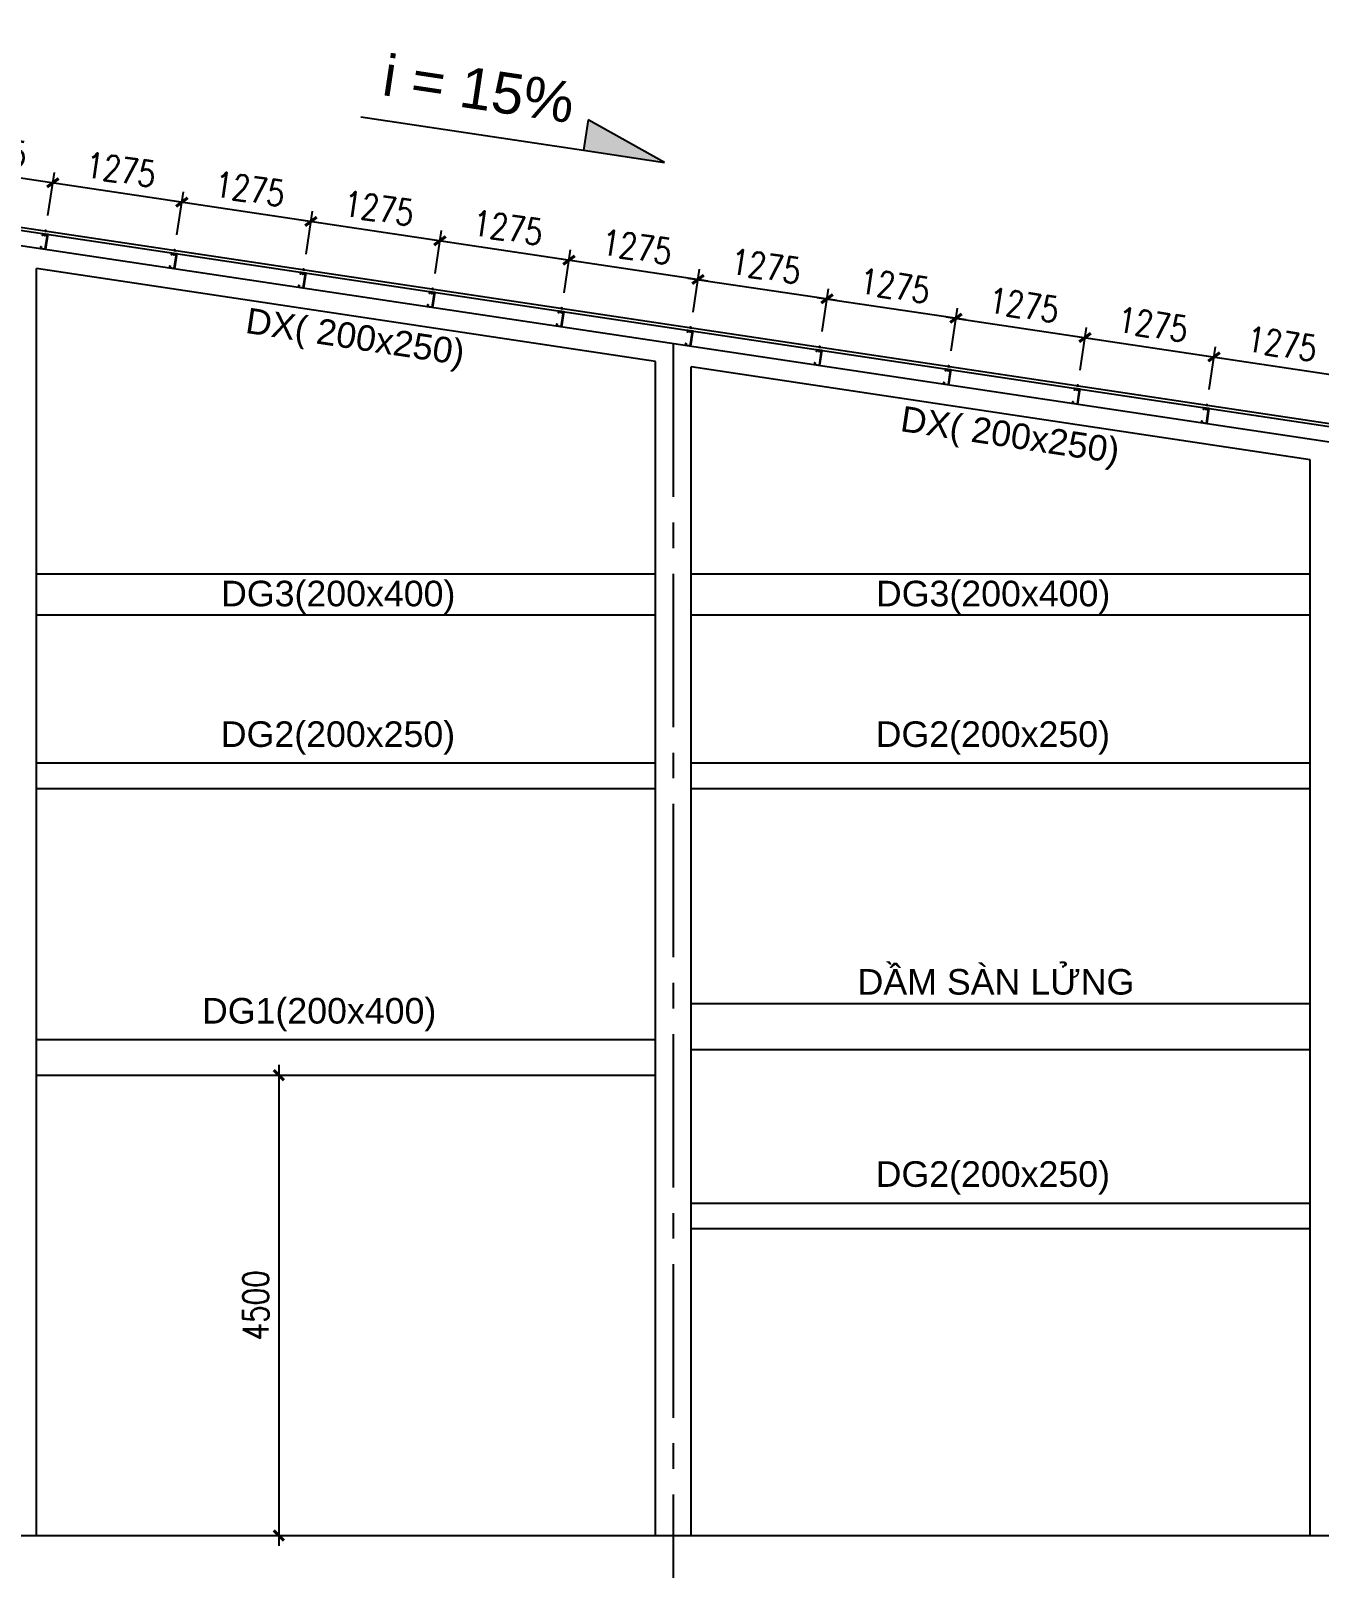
# Model space of a CAD drawing. Header units: inches. Extents: x 651127 to 1529722, y 768575 to 1021311.
# Drawn here: x 1052193 to 1064785, y 843677 to 858706 of the extents above; entities that cross this region are included whole.
import ezdxf
from ezdxf.enums import TextEntityAlignment as Align

# ---------------------------------------------------------------- set-up
doc = ezdxf.new("R2010")
doc.units = ezdxf.units.IN
doc.header["$LTSCALE"] = 1000
doc.header["$MEASUREMENT"] = 0
doc.linetypes.add('CENTER2', pattern=[1.125, 0.75, -0.125, 0.125, -0.125])
doc.layers.get('DEFPOINTS').update_dxf_attribs({"color": 8, "lineweight": 9})
for name, color, linetype in [('DWGshare.com_10', 7, 'Continuous'), ('DWGshare.com_16', 2, 'Continuous'), ('DWGshare.com_2', 147, 'Continuous'), ('DWGshare.com_3', 7, 'Continuous'), ('DWGshare.com_32', 253, 'Continuous'), ('DWGshare.com_33', 9, 'Continuous'), ('DWGshare.com_35', 9, 'Continuous'), ('DWGshare.com_4', 8, 'CENTER2')]:
    doc.layers.add(name, color=color, linetype=linetype)
doc.styles.add('DWGshare.com_11', font='VNI-HelveB.TTF')
doc.styles.add('DWGshare.com_4', font='romans.shx', dxfattribs={"width": 0.8})
doc.styles.add('DWGshare.com_6', font='VHELVEN.TTF')
doc.dimstyles.new('DWGshare.com_1', dxfattribs={"dimscale": 100, "dimtxt": 2.5, "dimasz": 1, "dimexe": 1, "dimexo": 1.5, "dimgap": 1, "dimtad": 1, "dimdec": 0, "dimzin": 0, "dimdsep": 46, "dimtxsty": 'DWGshare.com_4', "dimblk": 'DWGshare.com_1', "dimcen": 1.5, "dimdle": 1, "dimclrd": 256, "dimclre": 256, "dimclrt": 7, "dimadec": 0, "dimazin": 0, "dimtfac": 1, "dimtdec": 0, "dimtix": 1, "dimtmove": 2, "dimatfit": 3, "dimfxl": 1, "dimtolj": 1, "dimtzin": 0, "dimarcsym": 0})

# ---------------------------------------------------------------- blocks, each defined once
blk = doc.blocks.new('DWGshare.com_1')
at = {"color": 0, "linetype": 'ByBlock', "const_width": 0.3}
blk.add_lwpolyline([(-0.5, -0.5), (0.5, 0.5)], dxfattribs=at)
blk = doc.blocks.new('*D1228')
at = {"layer": 'DEFPOINTS', "color": 0, "transparency": 16777216}
for p in [(1052409, 857220), (1051078, 856942), (1052339, 856752)]:
    blk.add_point(p, dxfattribs=at)
at = {"layer": 'DWGshare.com_2', "lineweight": -2, "transparency": 16777216}
for p, q in [((1051049, 857424), (1052508, 857206)), ((1051100, 857090), (1051163, 857508)), ((1052361, 856901), (1052424, 857319))]:
    blk.add_line(p, q, dxfattribs=at)
at = {"layer": 'DWGshare.com_2', "lineweight": -2, "transparency": 16777216, "xscale": 100, "yscale": 100, "zscale": 100}
for p, rotation in [((1051148, 857409), 171.4692343901237), ((1052409, 857220), 351.4692343901237)]:
    blk.add_blockref('DWGshare.com_1', p, dxfattribs=dict(at, rotation=rotation))
at = {"layer": 'DWGshare.com_2', "color": 7, "transparency": 16777216, "insert": (1051812, 857537), "char_height": 250, "attachment_point": 5, "rotation": 351.4692, "style": 'DWGshare.com_4'}
blk.add_mtext('\\A1;1275', dxfattribs=at)
blk = doc.blocks.new('*D1229')
at = {"layer": 'DEFPOINTS', "color": 0, "transparency": 16777216}
for p in [(1053670, 857031), (1052339, 856752), (1053600, 856563)]:
    blk.add_point(p, dxfattribs=at)
at = {"layer": 'DWGshare.com_2', "lineweight": -2, "transparency": 16777216}
for p, q in [((1052310, 857235), (1053769, 857016)), ((1052361, 856901), (1052424, 857319)), ((1053622, 856712), (1053685, 857130))]:
    blk.add_line(p, q, dxfattribs=at)
at = {"layer": 'DWGshare.com_2', "lineweight": -2, "transparency": 16777216, "xscale": 100, "yscale": 100, "zscale": 100}
for p, rotation in [((1052409, 857220), 171.4692343901237), ((1053670, 857031), 351.4692343901237)]:
    blk.add_blockref('DWGshare.com_1', p, dxfattribs=dict(at, rotation=rotation))
at = {"layer": 'DWGshare.com_2', "color": 7, "transparency": 16777216, "insert": (1053073, 857348), "char_height": 250, "attachment_point": 5, "rotation": 351.4692, "style": 'DWGshare.com_4'}
blk.add_mtext('\\A1;1275', dxfattribs=at)
blk = doc.blocks.new('*D1230')
at = {"layer": 'DEFPOINTS', "color": 0, "transparency": 16777216}
for p in [(1054931, 856842), (1053600, 856563), (1054861, 856374)]:
    blk.add_point(p, dxfattribs=at)
at = {"layer": 'DWGshare.com_2', "lineweight": -2, "transparency": 16777216}
for p, q in [((1053622, 856712), (1053685, 857130)), ((1053571, 857046), (1055030, 856827)), ((1054883, 856522), (1054946, 856941))]:
    blk.add_line(p, q, dxfattribs=at)
at = {"layer": 'DWGshare.com_2', "lineweight": -2, "transparency": 16777216, "xscale": 100, "yscale": 100, "zscale": 100}
for p, rotation in [((1053670, 857031), 171.4692343901237), ((1054931, 856842), 351.4692343901237)]:
    blk.add_blockref('DWGshare.com_1', p, dxfattribs=dict(at, rotation=rotation))
at = {"layer": 'DWGshare.com_2', "color": 7, "transparency": 16777216, "insert": (1054334, 857159), "char_height": 250, "attachment_point": 5, "rotation": 351.4692, "style": 'DWGshare.com_4'}
blk.add_mtext('\\A1;1275', dxfattribs=at)
blk = doc.blocks.new('*D1231')
at = {"layer": 'DEFPOINTS', "color": 0, "transparency": 16777216}
for p in [(1056192, 856653), (1054861, 856374), (1056122, 856185)]:
    blk.add_point(p, dxfattribs=at)
at = {"layer": 'DWGshare.com_2', "lineweight": -2, "transparency": 16777216}
for p, q in [((1054883, 856522), (1054946, 856941)), ((1054832, 856857), (1056291, 856638)), ((1056144, 856333), (1056207, 856752))]:
    blk.add_line(p, q, dxfattribs=at)
at = {"layer": 'DWGshare.com_2', "lineweight": -2, "transparency": 16777216, "xscale": 100, "yscale": 100, "zscale": 100}
for p, rotation in [((1054931, 856842), 171.4692343901237), ((1056192, 856653), 351.4692343901237)]:
    blk.add_blockref('DWGshare.com_1', p, dxfattribs=dict(at, rotation=rotation))
at = {"layer": 'DWGshare.com_2', "color": 7, "transparency": 16777216, "insert": (1055595, 856970), "char_height": 250, "attachment_point": 5, "rotation": 351.4692, "style": 'DWGshare.com_4'}
blk.add_mtext('\\A1;1275', dxfattribs=at)
blk = doc.blocks.new('*D1232')
at = {"layer": 'DEFPOINTS', "color": 0, "transparency": 16777216}
for p in [(1057453, 856464), (1056122, 856185), (1057383, 855996)]:
    blk.add_point(p, dxfattribs=at)
at = {"layer": 'DWGshare.com_2', "lineweight": -2, "transparency": 16777216}
for p, q in [((1056093, 856668), (1057552, 856449)), ((1056144, 856333), (1056207, 856752)), ((1057405, 856144), (1057468, 856563))]:
    blk.add_line(p, q, dxfattribs=at)
at = {"layer": 'DWGshare.com_2', "lineweight": -2, "transparency": 16777216, "xscale": 100, "yscale": 100, "zscale": 100}
for p, rotation in [((1056192, 856653), 171.4692343901237), ((1057453, 856464), 351.4692343901237)]:
    blk.add_blockref('DWGshare.com_1', p, dxfattribs=dict(at, rotation=rotation))
at = {"layer": 'DWGshare.com_2', "color": 7, "transparency": 16777216, "insert": (1056856, 856781), "char_height": 250, "attachment_point": 5, "rotation": 351.4692, "style": 'DWGshare.com_4'}
blk.add_mtext('\\A1;1275', dxfattribs=at)
blk = doc.blocks.new('*D1233')
at = {"layer": 'DEFPOINTS', "color": 0, "transparency": 16777216}
for p in [(1058714, 856275), (1057383, 855996), (1058644, 855807)]:
    blk.add_point(p, dxfattribs=at)
at = {"layer": 'DWGshare.com_2', "lineweight": -2, "transparency": 16777216}
for p, q in [((1057405, 856144), (1057468, 856563)), ((1057354, 856479), (1058813, 856260)), ((1058666, 855955), (1058729, 856374))]:
    blk.add_line(p, q, dxfattribs=at)
at = {"layer": 'DWGshare.com_2', "lineweight": -2, "transparency": 16777216, "xscale": 100, "yscale": 100, "zscale": 100}
for p, rotation in [((1057453, 856464), 171.4692343901237), ((1058714, 856275), 351.4692343901237)]:
    blk.add_blockref('DWGshare.com_1', p, dxfattribs=dict(at, rotation=rotation))
at = {"layer": 'DWGshare.com_2', "color": 7, "transparency": 16777216, "insert": (1058117, 856592), "char_height": 250, "attachment_point": 5, "rotation": 351.4692, "style": 'DWGshare.com_4'}
blk.add_mtext('\\A1;1275', dxfattribs=at)
blk = doc.blocks.new('*D1234')
at = {"layer": 'DEFPOINTS', "color": 0, "transparency": 16777216}
for p in [(1059975, 856086), (1058644, 855807), (1059904, 855618)]:
    blk.add_point(p, dxfattribs=at)
at = {"layer": 'DWGshare.com_2', "lineweight": -2, "transparency": 16777216}
for p, q in [((1058666, 855955), (1058729, 856374)), ((1058615, 856289), (1060073, 856071)), ((1059927, 855766), (1059989, 856184))]:
    blk.add_line(p, q, dxfattribs=at)
at = {"layer": 'DWGshare.com_2', "lineweight": -2, "transparency": 16777216, "xscale": 100, "yscale": 100, "zscale": 100}
for p, rotation in [((1058714, 856275), 171.4692343901237), ((1059975, 856086), 351.4692343901237)]:
    blk.add_blockref('DWGshare.com_1', p, dxfattribs=dict(at, rotation=rotation))
at = {"layer": 'DWGshare.com_2', "color": 7, "transparency": 16777216, "insert": (1059378, 856403), "char_height": 250, "attachment_point": 5, "rotation": 351.4692, "style": 'DWGshare.com_4'}
blk.add_mtext('\\A1;1275', dxfattribs=at)
blk = doc.blocks.new('*D1235')
at = {"layer": 'DEFPOINTS', "color": 0, "transparency": 16777216}
for p in [(1061235, 855896), (1059904, 855618), (1061165, 855428)]:
    blk.add_point(p, dxfattribs=at)
at = {"layer": 'DWGshare.com_2', "lineweight": -2, "transparency": 16777216}
for p, q in [((1059927, 855766), (1059989, 856184)), ((1059876, 856100), (1061334, 855882)), ((1061188, 855577), (1061250, 855995))]:
    blk.add_line(p, q, dxfattribs=at)
at = {"layer": 'DWGshare.com_2', "lineweight": -2, "transparency": 16777216, "xscale": 100, "yscale": 100, "zscale": 100}
for p, rotation in [((1059975, 856086), 171.4692343901237), ((1061235, 855896), 351.4692343901237)]:
    blk.add_blockref('DWGshare.com_1', p, dxfattribs=dict(at, rotation=rotation))
at = {"layer": 'DWGshare.com_2', "color": 7, "transparency": 16777216, "insert": (1060638, 856213), "char_height": 250, "attachment_point": 5, "rotation": 351.4692, "style": 'DWGshare.com_4'}
blk.add_mtext('\\A1;1275', dxfattribs=at)
blk = doc.blocks.new('*D1236')
at = {"layer": 'DEFPOINTS', "color": 0, "transparency": 16777216}
for p in [(1062496, 855707), (1061165, 855428), (1062426, 855239)]:
    blk.add_point(p, dxfattribs=at)
at = {"layer": 'DWGshare.com_2', "lineweight": -2, "transparency": 16777216}
for p, q in [((1061137, 855911), (1062595, 855692)), ((1061188, 855577), (1061250, 855995)), ((1062448, 855388), (1062511, 855806))]:
    blk.add_line(p, q, dxfattribs=at)
at = {"layer": 'DWGshare.com_2', "lineweight": -2, "transparency": 16777216, "xscale": 100, "yscale": 100, "zscale": 100}
for p, rotation in [((1061235, 855896), 171.4692343901237), ((1062496, 855707), 351.4692343901237)]:
    blk.add_blockref('DWGshare.com_1', p, dxfattribs=dict(at, rotation=rotation))
at = {"layer": 'DWGshare.com_2', "color": 7, "transparency": 16777216, "insert": (1061899, 856024), "char_height": 250, "attachment_point": 5, "rotation": 351.4692, "style": 'DWGshare.com_4'}
blk.add_mtext('\\A1;1275', dxfattribs=at)
blk = doc.blocks.new('*D1237')
at = {"layer": 'DEFPOINTS', "color": 0, "transparency": 16777216}
for p in [(1063757, 855518), (1062426, 855239), (1063687, 855050)]:
    blk.add_point(p, dxfattribs=at)
at = {"layer": 'DWGshare.com_2', "lineweight": -2, "transparency": 16777216}
for p, q in [((1062448, 855388), (1062511, 855806)), ((1062397, 855722), (1063856, 855503)), ((1063709, 855199), (1063772, 855617))]:
    blk.add_line(p, q, dxfattribs=at)
at = {"layer": 'DWGshare.com_2', "lineweight": -2, "transparency": 16777216, "xscale": 100, "yscale": 100, "zscale": 100}
for p, rotation in [((1062496, 855707), 171.4692343901237), ((1063757, 855518), 351.4692343901237)]:
    blk.add_blockref('DWGshare.com_1', p, dxfattribs=dict(at, rotation=rotation))
at = {"layer": 'DWGshare.com_2', "color": 7, "transparency": 16777216, "insert": (1063160, 855835), "char_height": 250, "attachment_point": 5, "rotation": 351.4692, "style": 'DWGshare.com_4'}
blk.add_mtext('\\A1;1275', dxfattribs=at)
blk = doc.blocks.new('*D1238')
at = {"layer": 'DEFPOINTS', "color": 0, "transparency": 16777216}
for p in [(1065018, 855329), (1063687, 855050), (1064948, 854861)]:
    blk.add_point(p, dxfattribs=at)
at = {"layer": 'DWGshare.com_2', "lineweight": -2, "transparency": 16777216}
for p, q in [((1063709, 855199), (1063772, 855617)), ((1063658, 855533), (1065117, 855314)), ((1064970, 855009), (1065033, 855428))]:
    blk.add_line(p, q, dxfattribs=at)
at = {"layer": 'DWGshare.com_2', "lineweight": -2, "transparency": 16777216, "xscale": 100, "yscale": 100, "zscale": 100}
for p, rotation in [((1063757, 855518), 171.4692343901237), ((1065018, 855329), 351.4692343901237)]:
    blk.add_blockref('DWGshare.com_1', p, dxfattribs=dict(at, rotation=rotation))
at = {"layer": 'DWGshare.com_2', "color": 7, "transparency": 16777216, "insert": (1064421, 855646), "char_height": 250, "attachment_point": 5, "rotation": 351.4692, "style": 'DWGshare.com_4'}
blk.add_mtext('\\A1;1275', dxfattribs=at)
blk = doc.blocks.new('DWGshare.com_17')
for p, q in [((0, 0), (400, 150)), ((400, 150), (400, 0)), ((1500, 0), (400, 0)), ((400, 0), (0, 0))]:
    blk.add_line(p, q)
blk.add_solid([(0, 0), (400, 150), (400, 0)])
blk = doc.blocks.new('*D1267')
at = {"layer": 'DEFPOINTS', "color": 0, "transparency": 16777216}
for p in [(1053540, 848497), (1053540, 843997), (1054617, 843997)]:
    blk.add_point(p, dxfattribs=at)
at = {"layer": 'DWGshare.com_2', "lineweight": -2, "transparency": 16777216}
for p, q in [((1054617, 848597), (1054617, 843897)), ((1053690, 848497), (1054717, 848497)), ((1053690, 843997), (1054717, 843997))]:
    blk.add_line(p, q, dxfattribs=at)
at = {"layer": 'DWGshare.com_2', "lineweight": -2, "transparency": 16777216, "xscale": 100, "yscale": 100, "zscale": 100}
for p, rotation in [((1054617, 848497), 90), ((1054617, 843997), 270)]:
    blk.add_blockref('DWGshare.com_1', p, dxfattribs=dict(at, rotation=rotation))
at = {"layer": 'DWGshare.com_2', "color": 7, "transparency": 16777216, "insert": (1054392, 846247), "char_height": 250, "attachment_point": 5, "rotation": 90, "style": 'DWGshare.com_4'}
blk.add_mtext('\\A1;4500', dxfattribs=at)

msp = doc.modelspace()

# ---------------------------------------------------------------- linework, layer by layer
at = {"layer": 'DWGshare.com_3'}
for p, q in [((1039272.5, 858528.9), (1071272.5, 853728.9)), ((1052247.5, 843996.9), (1052247.5, 856380.4)), ((1058297.5, 855472.9), (1052247.5, 856380.4)), ((1058297.5, 843996.9), (1058297.5, 855472.9)), ((1058647.5, 843996.9), (1058647.5, 855420.4)), ((1064697.5, 854512.9), (1058647.5, 855420.4)), ((1064697.5, 843996.9), (1064697.5, 854512.9)), ((1052247.5, 853396.9), (1058297.5, 853396.9)), ((1058647.5, 853396.9), (1064697.5, 853396.9)), ((1052247.5, 852996.9), (1058297.5, 852996.9)), ((1058647.5, 852996.9), (1064697.5, 852996.9)), ((1058297.5, 851546.9), (1052247.5, 851546.9)), ((1064697.5, 851546.9), (1058647.5, 851546.9)), ((1058297.5, 851296.9), (1052247.5, 851296.9)), ((1064697.5, 851296.9), (1058647.5, 851296.9)), ((1058647.5, 849196.9), (1064697.5, 849196.9)), ((1052247.5, 848846.9), (1058297.5, 848846.9)), ((1058647.5, 848746.9), (1064697.5, 848746.9)), ((1052247.5, 848496.9), (1058297.5, 848496.9)), ((1058647.5, 847246.9), (1064697.5, 847246.9)), ((1058647.5, 846996.9), (1064697.5, 846996.9))]:
    msp.add_line(p, q, dxfattribs=at)
at = {"layer": 'DWGshare.com_32', "ltscale": 0.9}
for points in [[(1052293.3, 856596), (1052290.8, 856579.2), (1052334.3, 856572.7), (1052355.7, 856715.1), (1052312.2, 856721.6), (1052309.7, 856704.8), (1052306.7, 856705.3), (1052309.7, 856725), (1052359.1, 856717.6), (1052336.8, 856569.3), (1052287.4, 856576.7), (1052290.4, 856596.5)], [(1053554.2, 856406.9), (1053551.7, 856390.1), (1053595.2, 856383.6), (1053616.6, 856526), (1053573.1, 856532.5), (1053570.5, 856515.7), (1053567.6, 856516.1), (1053570.5, 856535.9), (1053620, 856528.5), (1053597.7, 856380.1), (1053548.3, 856387.6), (1053551.3, 856407.3)], [(1054815.1, 856217.8), (1054812.6, 856200.9), (1054856.1, 856194.4), (1054877.5, 856336.8), (1054834, 856343.4), (1054831.4, 856326.5), (1054828.5, 856327), (1054831.4, 856346.8), (1054880.9, 856339.3), (1054858.6, 856191), (1054809.2, 856198.4), (1054812.2, 856218.2)], [(1056076, 856028.6), (1056073.5, 856011.8), (1056117, 856005.3), (1056138.4, 856147.7), (1056094.9, 856154.2), (1056092.3, 856137.4), (1056089.4, 856137.9), (1056092.3, 856157.6), (1056141.8, 856150.2), (1056119.5, 856001.9), (1056070.1, 856009.3), (1056073.1, 856029.1)], [(1057336.9, 855839.5), (1057334.4, 855822.7), (1057377.9, 855816.2), (1057399.3, 855958.6), (1057355.8, 855965.1), (1057353.2, 855948.3), (1057350.3, 855948.7), (1057353.2, 855968.5), (1057402.7, 855961.1), (1057380.4, 855812.7), (1057331, 855820.2), (1057333.9, 855839.9)], [(1058597.8, 855650.4), (1058595.3, 855633.5), (1058638.8, 855627), (1058660.2, 855769.4), (1058616.6, 855776), (1058614.1, 855759.1), (1058611.2, 855759.6), (1058614.1, 855779.4), (1058663.6, 855771.9), (1058641.3, 855623.6), (1058591.9, 855631), (1058594.8, 855650.8)], [(1059858.7, 855461.2), (1059856.2, 855444.4), (1059899.7, 855437.9), (1059921.1, 855580.3), (1059877.5, 855586.8), (1059875, 855570), (1059872, 855570.4), (1059875, 855590.2), (1059924.5, 855582.8), (1059902.2, 855434.5), (1059852.8, 855441.9), (1059855.7, 855461.7)], [(1061119.6, 855272.1), (1061117.1, 855255.3), (1061160.6, 855248.7), (1061181.9, 855391.2), (1061138.4, 855397.7), (1061135.9, 855380.9), (1061132.9, 855381.3), (1061135.9, 855401.1), (1061185.4, 855393.7), (1061163.1, 855245.3), (1061113.7, 855252.8), (1061116.6, 855272.5)], [(1062380.5, 855083), (1062378, 855066.1), (1062421.5, 855059.6), (1062442.8, 855202), (1062399.3, 855208.5), (1062396.8, 855191.7), (1062393.8, 855192.2), (1062396.8, 855212), (1062446.3, 855204.5), (1062424, 855056.2), (1062374.6, 855063.6), (1062377.5, 855083.4)], [(1063641.4, 854893.8), (1063638.9, 854877), (1063682.4, 854870.5), (1063703.7, 855012.9), (1063660.2, 855019.4), (1063657.7, 855002.6), (1063654.7, 855003), (1063657.7, 855022.8), (1063707.1, 855015.4), (1063684.9, 854867.1), (1063635.4, 854874.5), (1063638.4, 854894.3)]]:
    msp.add_lwpolyline(points, close=True, dxfattribs=at)
at = {"layer": 'DWGshare.com_33', "color": 1}
msp.add_line((1003533.1, 843996.9), (1072633.8, 843996.9), dxfattribs=at)
at = {"layer": 'DWGshare.com_33', "color": 5}
msp.add_lwpolyline([(1039272.5, 858680.6), (1071401.1, 853861.3), (1071404.8, 853886), (1039272.5, 858705.9)], dxfattribs=at)
at = {"layer": 'DWGshare.com_35'}
for p, q in [((1052329.4, 856713.6), (1052328.1, 856704.9)), ((1052328.1, 856704.9), (1052331.3, 856700.6)), ((1052328.1, 856704.9), (1052329.3, 856704.7)), ((1052329, 856714.1), (1052329.5, 856714.4)), ((1052329, 856714.1), (1052330.6, 856713.5)), ((1052329, 856714.1), (1052329.4, 856713.6)), ((1052329.1, 856716.3), (1052329.9, 856716.9)), ((1052329.1, 856716.3), (1052337.7, 856713.4)), ((1052329.1, 856716.3), (1052329.7, 856715.5)), ((1052330.6, 856713.5), (1052329.3, 856704.7)), ((1052329.3, 856704.7), (1052331.3, 856700.6)), ((1052329.4, 856718.5), (1052329.8, 856718.8)), ((1052329.4, 856718.5), (1052338.1, 856715.6)), ((1052329.4, 856718.5), (1052330, 856717.7)), ((1052330.6, 856713.5), (1052329.4, 856713.6)), ((1052329.7, 856715.5), (1052329.5, 856714.4)), ((1052330.6, 856713.5), (1052329.5, 856714.4)), ((1052329.7, 856715.5), (1052336.9, 856712.8)), ((1052330, 856717.7), (1052329.9, 856716.9)), ((1052329.9, 856716.9), (1052337.1, 856714.2)), ((1052330, 856717.7), (1052337.3, 856715)), ((1052330.6, 856713.5), (1052331.3, 856700.6)), ((1052331.3, 856748.1), (1052331.2, 856747.4)), ((1052331.2, 856747.4), (1052345.1, 856745.3)), ((1052331.3, 856748.1), (1052345.2, 856746)), ((1052335.6, 856703.8), (1052331.3, 856700.6)), ((1052331.9, 856718.5), (1052337.5, 856716.4)), ((1052332.7, 856752.7), (1052332, 856748)), ((1052332.8, 856747.1), (1052332.7, 856746.8)), ((1052332.7, 856746.8), (1052343.4, 856745.2)), ((1052343.6, 856751.7), (1052334.5, 856753.1)), ((1052336, 856752.2), (1052335.3, 856747.5)), ((1052336.9, 856712.8), (1052335.6, 856703.8)), ((1052337.7, 856713.4), (1052336.9, 856712.8)), ((1052337.3, 856715), (1052337.1, 856714.2)), ((1052337.7, 856713.4), (1052337.1, 856714.2)), ((1052338.1, 856715.6), (1052337.3, 856715)), ((1052337.6, 856717.2), (1052337.5, 856716.4)), ((1052338.1, 856715.6), (1052337.5, 856716.4)), ((1052338.1, 856717.6), (1052337.6, 856717.2)), ((1052341.9, 856751.3), (1052341.2, 856746.6)), ((1052343.5, 856745.5), (1052343.4, 856745.2)), ((1052344.5, 856746.1), (1052345.2, 856750.8)), ((1052345.1, 856745.3), (1052345.2, 856746)), ((1053590.3, 856524.5), (1053589, 856515.8)), ((1053589, 856515.8), (1053592.2, 856511.5)), ((1053589, 856515.8), (1053590.2, 856515.6)), ((1053589.9, 856524.9), (1053590.4, 856525.3)), ((1053589.9, 856524.9), (1053591.5, 856524.4)), ((1053589.9, 856524.9), (1053590.3, 856524.5)), ((1053590, 856527.2), (1053590.8, 856527.8)), ((1053590, 856527.2), (1053598.6, 856524.3)), ((1053590, 856527.2), (1053590.6, 856526.4)), ((1053591.5, 856524.4), (1053590.2, 856515.6)), ((1053590.2, 856515.6), (1053592.2, 856511.5)), ((1053590.3, 856529.4), (1053590.7, 856529.7)), ((1053590.3, 856529.4), (1053599, 856526.5)), ((1053590.3, 856529.4), (1053590.9, 856528.6)), ((1053591.5, 856524.4), (1053590.3, 856524.5)), ((1053590.6, 856526.4), (1053590.4, 856525.3)), ((1053591.5, 856524.4), (1053590.4, 856525.3)), ((1053590.6, 856526.4), (1053597.8, 856523.7)), ((1053590.9, 856528.6), (1053590.8, 856527.8)), ((1053590.8, 856527.8), (1053598, 856525.1)), ((1053590.9, 856528.6), (1053598.1, 856525.9)), ((1053591.5, 856524.4), (1053592.2, 856511.5)), ((1053592.2, 856559), (1053592, 856558.2)), ((1053592, 856558.2), (1053606, 856556.1)), ((1053592.2, 856559), (1053606.1, 856556.9)), ((1053596.5, 856514.7), (1053592.2, 856511.5)), ((1053592.8, 856529.4), (1053598.4, 856527.3)), ((1053593.6, 856563.5), (1053592.9, 856558.8)), ((1053593.7, 856558), (1053593.6, 856557.7)), ((1053593.6, 856557.7), (1053604.3, 856556.1)), ((1053604.5, 856562.6), (1053595.4, 856564)), ((1053596.9, 856563), (1053596.2, 856558.4)), ((1053597.8, 856523.7), (1053596.5, 856514.7)), ((1053598.6, 856524.3), (1053597.8, 856523.7)), ((1053598.1, 856525.9), (1053598, 856525.1)), ((1053598.6, 856524.3), (1053598, 856525.1)), ((1053599, 856526.5), (1053598.1, 856525.9)), ((1053598.5, 856528.1), (1053598.4, 856527.3)), ((1053599, 856526.5), (1053598.4, 856527.3)), ((1053599, 856528.5), (1053598.5, 856528.1)), ((1053602.8, 856562.1), (1053602.1, 856557.5)), ((1053604.4, 856556.4), (1053604.3, 856556.1)), ((1053605.4, 856557), (1053606.1, 856561.7)), ((1053606, 856556.1), (1053606.1, 856556.9)), ((1054851.2, 856335.3), (1054849.9, 856326.7)), ((1054850.8, 856335.8), (1054851.3, 856336.2)), ((1054850.8, 856335.8), (1054852.4, 856335.3)), ((1054850.8, 856335.8), (1054851.2, 856335.3)), ((1054850.9, 856338.1), (1054851.7, 856338.7)), ((1054850.9, 856338.1), (1054859.5, 856335.1)), ((1054850.9, 856338.1), (1054851.5, 856337.2)), ((1054852.4, 856335.3), (1054851.1, 856326.5)), ((1054851.2, 856340.3), (1054851.6, 856340.6)), ((1054851.2, 856340.3), (1054859.9, 856337.4)), ((1054851.2, 856340.3), (1054851.8, 856339.5)), ((1054852.4, 856335.3), (1054851.2, 856335.3)), ((1054851.5, 856337.2), (1054851.3, 856336.2)), ((1054852.4, 856335.3), (1054851.3, 856336.2)), ((1054851.5, 856337.2), (1054858.7, 856334.5)), ((1054851.8, 856339.5), (1054851.7, 856338.7)), ((1054851.7, 856338.7), (1054858.9, 856336)), ((1054851.8, 856339.5), (1054859, 856336.7)), ((1054852.4, 856335.3), (1054853.1, 856322.4)), ((1054853.1, 856369.8), (1054852.9, 856369.1)), ((1054852.9, 856369.1), (1054866.9, 856367)), ((1054853.1, 856369.8), (1054867, 856367.7)), ((1054853.7, 856340.2), (1054859.3, 856338.2)), ((1054854.5, 856374.4), (1054853.8, 856369.7)), ((1054854.6, 856368.8), (1054854.5, 856368.6)), ((1054854.5, 856368.6), (1054865.2, 856367)), ((1054865.4, 856373.5), (1054856.3, 856374.8)), ((1054857.8, 856373.9), (1054857.1, 856369.2)), ((1054858.7, 856334.5), (1054857.4, 856325.5)), ((1054859.5, 856335.1), (1054858.7, 856334.5)), ((1054859, 856336.7), (1054858.9, 856336)), ((1054859.5, 856335.1), (1054858.9, 856336)), ((1054859.9, 856337.4), (1054859, 856336.7)), ((1054859.4, 856339), (1054859.3, 856338.2)), ((1054859.9, 856337.4), (1054859.3, 856338.2)), ((1054859.8, 856339.3), (1054859.4, 856339)), ((1054863.6, 856373), (1054862.9, 856368.3)), ((1054865.3, 856367.2), (1054865.2, 856367)), ((1054866.3, 856367.8), (1054867, 856372.5)), ((1054866.9, 856367), (1054867, 856367.7)), ((1054849.9, 856326.7), (1054853.1, 856322.4)), ((1054849.9, 856326.7), (1054851.1, 856326.5)), ((1054851.1, 856326.5), (1054853.1, 856322.4)), ((1054857.4, 856325.5), (1054853.1, 856322.4)), ((1056113.9, 856180.7), (1056113.8, 856180)), ((1056113.9, 856180.7), (1056127.9, 856178.6)), ((1056115.4, 856185.3), (1056114.7, 856180.6)), ((1056126.3, 856184.3), (1056117.1, 856185.7)), ((1056118.7, 856184.8), (1056118, 856180.1)), ((1056124.5, 856183.9), (1056123.8, 856179.2)), ((1056127.1, 856178.7), (1056127.8, 856183.4)), ((1056112.1, 856146.2), (1056110.8, 856137.5)), ((1056110.8, 856137.5), (1056114, 856133.2)), ((1056110.8, 856137.5), (1056112, 856137.3)), ((1056111.7, 856146.7), (1056112.2, 856147)), ((1056111.7, 856146.7), (1056113.3, 856146.1)), ((1056111.7, 856146.7), (1056112.1, 856146.2)), ((1056111.8, 856148.9), (1056112.6, 856149.5)), ((1056111.8, 856148.9), (1056120.4, 856146)), ((1056111.8, 856148.9), (1056112.4, 856148.1)), ((1056113.3, 856146.1), (1056112, 856137.3)), ((1056112, 856137.3), (1056114, 856133.2)), ((1056112.1, 856151.1), (1056112.5, 856151.4)), ((1056112.1, 856151.1), (1056120.8, 856148.2)), ((1056112.1, 856151.1), (1056112.7, 856150.3)), ((1056113.3, 856146.1), (1056112.1, 856146.2)), ((1056112.4, 856148.1), (1056112.2, 856147)), ((1056113.3, 856146.1), (1056112.2, 856147)), ((1056112.4, 856148.1), (1056119.6, 856145.4)), ((1056112.7, 856150.3), (1056112.6, 856149.5)), ((1056112.6, 856149.5), (1056119.8, 856146.8)), ((1056112.7, 856150.3), (1056119.9, 856147.6)), ((1056113.3, 856146.1), (1056114, 856133.2)), ((1056113.8, 856180), (1056127.8, 856177.9)), ((1056118.3, 856136.4), (1056114, 856133.2)), ((1056114.6, 856151.1), (1056120.1, 856149)), ((1056115.5, 856179.7), (1056115.4, 856179.4)), ((1056115.4, 856179.4), (1056126.1, 856177.8)), ((1056119.6, 856145.4), (1056118.3, 856136.4)), ((1056120.4, 856146), (1056119.6, 856145.4)), ((1056119.9, 856147.6), (1056119.8, 856146.8)), ((1056120.4, 856146), (1056119.8, 856146.8)), ((1056120.8, 856148.2), (1056119.9, 856147.6)), ((1056120.3, 856149.8), (1056120.1, 856149)), ((1056120.8, 856148.2), (1056120.1, 856149)), ((1056120.7, 856150.2), (1056120.3, 856149.8)), ((1056126.2, 856178.1), (1056126.1, 856177.8)), ((1056127.8, 856177.9), (1056127.9, 856178.6)), ((1057373, 855957.1), (1057371.7, 855948.4)), ((1057371.7, 855948.4), (1057374.8, 855944.1)), ((1057371.7, 855948.4), (1057372.9, 855948.2)), ((1057372.6, 855957.5), (1057373.1, 855957.9)), ((1057372.6, 855957.5), (1057374.2, 855957)), ((1057372.6, 855957.5), (1057373, 855957.1)), ((1057372.7, 855959.8), (1057373.5, 855960.4)), ((1057372.7, 855959.8), (1057381.3, 855956.9)), ((1057372.7, 855959.8), (1057373.3, 855959)), ((1057374.2, 855957), (1057372.9, 855948.2)), ((1057372.9, 855948.2), (1057374.8, 855944.1)), ((1057373, 855962), (1057373.4, 855962.3)), ((1057373, 855962), (1057381.6, 855959.1)), ((1057373, 855962), (1057373.6, 855961.2)), ((1057374.2, 855957), (1057373, 855957.1)), ((1057373.3, 855959), (1057373.1, 855957.9)), ((1057374.2, 855957), (1057373.1, 855957.9)), ((1057373.3, 855959), (1057380.5, 855956.3)), ((1057373.6, 855961.2), (1057373.5, 855960.4)), ((1057373.5, 855960.4), (1057380.7, 855957.7)), ((1057373.6, 855961.2), (1057380.8, 855958.5)), ((1057374.2, 855957), (1057374.8, 855944.1)), ((1057374.8, 855991.6), (1057374.7, 855990.8)), ((1057374.7, 855990.8), (1057388.7, 855988.7)), ((1057374.8, 855991.6), (1057388.8, 855989.5)), ((1057379.1, 855947.3), (1057374.8, 855944.1)), ((1057375.5, 855962), (1057381, 855959.9)), ((1057376.3, 855996.1), (1057375.6, 855991.4)), ((1057376.4, 855990.6), (1057376.3, 855990.3)), ((1057376.3, 855990.3), (1057387, 855988.7)), ((1057387.2, 855995.2), (1057378, 855996.6)), ((1057379.6, 855995.6), (1057378.9, 855991)), ((1057380.5, 855956.3), (1057379.1, 855947.3)), ((1057381.3, 855956.9), (1057380.5, 855956.3)), ((1057380.8, 855958.5), (1057380.7, 855957.7)), ((1057381.3, 855956.9), (1057380.7, 855957.7)), ((1057381.6, 855959.1), (1057380.8, 855958.5)), ((1057381.2, 855960.7), (1057381, 855959.9)), ((1057381.6, 855959.1), (1057381, 855959.9)), ((1057381.6, 855961.1), (1057381.2, 855960.7)), ((1057385.4, 855994.7), (1057384.7, 855990.1)), ((1057387, 855989), (1057387, 855988.7)), ((1057388, 855989.6), (1057388.7, 855994.3)), ((1057388.7, 855988.7), (1057388.8, 855989.5)), ((1058633.9, 855767.9), (1058632.6, 855759.3)), ((1058632.6, 855759.3), (1058635.7, 855755)), ((1058632.6, 855759.3), (1058633.8, 855759.1)), ((1058633.5, 855770.6), (1058634.4, 855771.3)), ((1058633.5, 855770.6), (1058642.2, 855767.7)), ((1058633.5, 855770.6), (1058634.2, 855769.8)), ((1058633.5, 855768.4), (1058634, 855768.8)), ((1058633.5, 855768.4), (1058635.1, 855767.9)), ((1058633.5, 855768.4), (1058633.9, 855767.9)), ((1058635.1, 855767.9), (1058633.8, 855759.1)), ((1058633.8, 855759.1), (1058635.7, 855755)), ((1058633.9, 855772.9), (1058634.3, 855773.2)), ((1058633.9, 855772.9), (1058642.5, 855770)), ((1058633.9, 855772.9), (1058634.5, 855772.1)), ((1058635.1, 855767.9), (1058633.9, 855767.9)), ((1058634.2, 855769.8), (1058634, 855768.8)), ((1058635.1, 855767.9), (1058634, 855768.8)), ((1058634.2, 855769.8), (1058641.4, 855767.1)), ((1058634.5, 855772.1), (1058634.4, 855771.3)), ((1058634.4, 855771.3), (1058641.6, 855768.5)), ((1058634.5, 855772.1), (1058641.7, 855769.3)), ((1058635.1, 855767.9), (1058635.7, 855755)), ((1058635.7, 855802.4), (1058635.6, 855801.7)), ((1058635.6, 855801.7), (1058649.6, 855799.6)), ((1058635.7, 855802.4), (1058649.7, 855800.3)), ((1058640, 855758.1), (1058635.7, 855755)), ((1058636.4, 855772.8), (1058641.9, 855770.8)), ((1058637.2, 855807), (1058636.5, 855802.3)), ((1058637.2, 855801.4), (1058637.2, 855801.2)), ((1058637.2, 855801.2), (1058647.9, 855799.6)), ((1058648.1, 855806.1), (1058638.9, 855807.4)), ((1058640.5, 855806.5), (1058639.8, 855801.8)), ((1058641.4, 855767.1), (1058640, 855758.1)), ((1058642.2, 855767.7), (1058641.4, 855767.1)), ((1058641.7, 855769.3), (1058641.6, 855768.5)), ((1058642.2, 855767.7), (1058641.6, 855768.5)), ((1058642.5, 855770), (1058641.7, 855769.3)), ((1058642.1, 855771.6), (1058641.9, 855770.8)), ((1058642.5, 855770), (1058641.9, 855770.8)), ((1058642.5, 855771.9), (1058642.1, 855771.6)), ((1058646.3, 855805.6), (1058645.6, 855800.9)), ((1058647.9, 855799.8), (1058647.9, 855799.6)), ((1058648.9, 855800.4), (1058649.6, 855805.1)), ((1058649.6, 855799.6), (1058649.7, 855800.3)), ((1059894.4, 855581.5), (1059895.3, 855582.1)), ((1059894.4, 855581.5), (1059903.1, 855578.6)), ((1059894.4, 855581.5), (1059895, 855580.7)), ((1059894.4, 855579.3), (1059894.9, 855579.6)), ((1059894.4, 855579.3), (1059896, 855578.7)), ((1059894.4, 855579.3), (1059894.8, 855578.8)), ((1059894.8, 855583.7), (1059895.2, 855584)), ((1059894.8, 855583.7), (1059903.4, 855580.8)), ((1059894.8, 855583.7), (1059895.4, 855582.9)), ((1059895, 855580.7), (1059894.9, 855579.6)), ((1059896, 855578.7), (1059894.9, 855579.6)), ((1059895, 855580.7), (1059902.3, 855578)), ((1059895.4, 855582.9), (1059895.3, 855582.1)), ((1059895.3, 855582.1), (1059902.5, 855579.4)), ((1059895.4, 855582.9), (1059902.6, 855580.2)), ((1059896.6, 855613.3), (1059896.5, 855612.5)), ((1059896.5, 855612.5), (1059910.5, 855610.5)), ((1059896.6, 855613.3), (1059910.6, 855611.2)), ((1059897.3, 855583.7), (1059902.8, 855581.6)), ((1059898.1, 855617.9), (1059897.4, 855613.2)), ((1059898.1, 855612.3), (1059898.1, 855612)), ((1059898.1, 855612), (1059908.8, 855610.4)), ((1059909, 855616.9), (1059899.8, 855618.3)), ((1059901.4, 855617.4), (1059900.7, 855612.7)), ((1059902.6, 855580.2), (1059902.5, 855579.4)), ((1059903.1, 855578.6), (1059902.5, 855579.4)), ((1059903.4, 855580.8), (1059902.6, 855580.2)), ((1059902.9, 855582.4), (1059902.8, 855581.6)), ((1059903.4, 855580.8), (1059902.8, 855581.6)), ((1059903.4, 855582.8), (1059902.9, 855582.4)), ((1059907.2, 855616.5), (1059906.5, 855611.8)), ((1059908.8, 855610.7), (1059908.8, 855610.4)), ((1059909.8, 855611.3), (1059910.5, 855616)), ((1059910.5, 855610.5), (1059910.6, 855611.2)), ((1059894.8, 855578.8), (1059893.5, 855570.1)), ((1059893.5, 855570.1), (1059896.6, 855565.8)), ((1059893.5, 855570.1), (1059894.7, 855569.9)), ((1059896, 855578.7), (1059894.7, 855569.9)), ((1059894.7, 855569.9), (1059896.6, 855565.8)), ((1059896, 855578.7), (1059894.8, 855578.8)), ((1059896, 855578.7), (1059896.6, 855565.8)), ((1059900.9, 855569), (1059896.6, 855565.8)), ((1059902.3, 855578), (1059900.9, 855569)), ((1059903.1, 855578.6), (1059902.3, 855578)), ((1061159, 855428.7), (1061158.3, 855424)), ((1061169.9, 855427.8), (1061160.7, 855429.2)), ((1061155.7, 855389.7), (1061154.4, 855381)), ((1061154.4, 855381), (1061157.5, 855376.7)), ((1061154.4, 855381), (1061155.6, 855380.8)), ((1061155.3, 855392.4), (1061156.2, 855393)), ((1061155.3, 855392.4), (1061164, 855389.5)), ((1061155.3, 855392.4), (1061155.9, 855391.6)), ((1061155.3, 855390.1), (1061155.8, 855390.5)), ((1061155.3, 855390.1), (1061156.9, 855389.6)), ((1061155.3, 855390.1), (1061155.7, 855389.7)), ((1061156.9, 855389.6), (1061155.6, 855380.8)), ((1061155.6, 855380.8), (1061157.5, 855376.7)), ((1061155.7, 855394.6), (1061156.1, 855394.9)), ((1061155.7, 855394.6), (1061164.3, 855391.7)), ((1061155.7, 855394.6), (1061156.3, 855393.8)), ((1061156.9, 855389.6), (1061155.7, 855389.7)), ((1061155.9, 855391.6), (1061155.8, 855390.5)), ((1061156.9, 855389.6), (1061155.8, 855390.5)), ((1061155.9, 855391.6), (1061163.2, 855388.9)), ((1061156.3, 855393.8), (1061156.2, 855393)), ((1061156.2, 855393), (1061163.4, 855390.3)), ((1061156.3, 855393.8), (1061163.5, 855391.1)), ((1061156.9, 855389.6), (1061157.5, 855376.7)), ((1061157.5, 855424.2), (1061157.4, 855423.4)), ((1061157.4, 855423.4), (1061171.4, 855421.3)), ((1061157.5, 855424.2), (1061171.5, 855422.1)), ((1061161.8, 855379.9), (1061157.5, 855376.7)), ((1061158.2, 855394.6), (1061163.7, 855392.5)), ((1061159, 855423.2), (1061159, 855422.9)), ((1061159, 855422.9), (1061169.7, 855421.3)), ((1061162.3, 855428.2), (1061161.6, 855423.5)), ((1061163.2, 855388.9), (1061161.8, 855379.9)), ((1061164, 855389.5), (1061163.2, 855388.9)), ((1061163.5, 855391.1), (1061163.4, 855390.3)), ((1061164, 855389.5), (1061163.4, 855390.3)), ((1061164.3, 855391.7), (1061163.5, 855391.1)), ((1061163.8, 855393.3), (1061163.7, 855392.5)), ((1061164.3, 855391.7), (1061163.7, 855392.5)), ((1061164.3, 855393.7), (1061163.8, 855393.3)), ((1061168.1, 855427.3), (1061167.4, 855422.7)), ((1061169.7, 855421.6), (1061169.7, 855421.3)), ((1061170.7, 855422.2), (1061171.4, 855426.8)), ((1061171.4, 855421.3), (1061171.5, 855422.1)), ((1062416.5, 855200.5), (1062415.2, 855191.9)), ((1062415.2, 855191.9), (1062418.4, 855187.6)), ((1062415.2, 855191.9), (1062416.4, 855191.7)), ((1062416.2, 855203.2), (1062417, 855203.9)), ((1062416.2, 855203.2), (1062424.9, 855200.3)), ((1062416.2, 855203.2), (1062416.8, 855202.4)), ((1062416.2, 855201), (1062416.7, 855201.4)), ((1062416.2, 855201), (1062417.8, 855200.5)), ((1062416.2, 855201), (1062416.5, 855200.5)), ((1062417.8, 855200.5), (1062416.4, 855191.7)), ((1062416.4, 855191.7), (1062418.4, 855187.6)), ((1062417.8, 855200.5), (1062416.5, 855200.5)), ((1062416.6, 855205.5), (1062416.9, 855205.8)), ((1062416.6, 855205.5), (1062425.2, 855202.6)), ((1062416.6, 855205.5), (1062417.2, 855204.7)), ((1062416.8, 855202.4), (1062416.7, 855201.4)), ((1062417.8, 855200.5), (1062416.7, 855201.4)), ((1062416.8, 855202.4), (1062424.1, 855199.7)), ((1062417.2, 855204.7), (1062417, 855203.9)), ((1062417, 855203.9), (1062424.3, 855201.1)), ((1062417.2, 855204.7), (1062424.4, 855201.9)), ((1062417.8, 855200.5), (1062418.4, 855187.6)), ((1062418.4, 855235), (1062418.3, 855234.3)), ((1062418.3, 855234.3), (1062432.2, 855232.2)), ((1062418.4, 855235), (1062432.4, 855232.9)), ((1062422.7, 855190.7), (1062418.4, 855187.6)), ((1062419.1, 855205.4), (1062424.6, 855203.4)), ((1062419.9, 855239.6), (1062419.2, 855234.9)), ((1062419.9, 855234), (1062419.9, 855233.8)), ((1062419.9, 855233.8), (1062430.6, 855232.2)), ((1062430.8, 855238.7), (1062421.6, 855240)), ((1062423.2, 855239.1), (1062422.5, 855234.4)), ((1062424.1, 855199.7), (1062422.7, 855190.7)), ((1062424.9, 855200.3), (1062424.1, 855199.7)), ((1062424.4, 855201.9), (1062424.3, 855201.1)), ((1062424.9, 855200.3), (1062424.3, 855201.1)), ((1062425.2, 855202.6), (1062424.4, 855201.9)), ((1062424.7, 855204.2), (1062424.6, 855203.4)), ((1062425.2, 855202.6), (1062424.6, 855203.4)), ((1062425.2, 855204.5), (1062424.7, 855204.2)), ((1062429, 855238.2), (1062428.3, 855233.5)), ((1062430.6, 855232.4), (1062430.6, 855232.2)), ((1062431.6, 855233), (1062432.3, 855237.7)), ((1062432.2, 855232.2), (1062432.4, 855232.9)), ((1063677.4, 855011.4), (1063676.1, 855002.7)), ((1063676.1, 855002.7), (1063679.3, 854998.4)), ((1063676.1, 855002.7), (1063677.3, 855002.5)), ((1063677.1, 855014.1), (1063677.9, 855014.7)), ((1063677.1, 855014.1), (1063685.8, 855011.2)), ((1063677.1, 855014.1), (1063677.7, 855013.3)), ((1063677.1, 855011.9), (1063677.6, 855012.2)), ((1063677.1, 855011.9), (1063678.7, 855011.3)), ((1063677.1, 855011.9), (1063677.4, 855011.4)), ((1063678.7, 855011.3), (1063677.3, 855002.5)), ((1063677.3, 855002.5), (1063679.3, 854998.4)), ((1063678.7, 855011.3), (1063677.4, 855011.4)), ((1063677.5, 855016.3), (1063677.8, 855016.6)), ((1063677.5, 855016.3), (1063686.1, 855013.4)), ((1063677.5, 855016.3), (1063678.1, 855015.5)), ((1063677.7, 855013.3), (1063677.6, 855012.2)), ((1063678.7, 855011.3), (1063677.6, 855012.2)), ((1063677.7, 855013.3), (1063685, 855010.6)), ((1063678.1, 855015.5), (1063677.9, 855014.7)), ((1063677.9, 855014.7), (1063685.2, 855012)), ((1063678.1, 855015.5), (1063685.3, 855012.8)), ((1063678.7, 855011.3), (1063679.3, 854998.4)), ((1063679.3, 855045.9), (1063679.2, 855045.1)), ((1063679.2, 855045.1), (1063693.1, 855043.1)), ((1063679.3, 855045.9), (1063693.3, 855043.8)), ((1063683.6, 855001.6), (1063679.3, 854998.4)), ((1063680.8, 855050.5), (1063680, 855045.8)), ((1063680, 855016.3), (1063685.5, 855014.2)), ((1063680.8, 855044.9), (1063680.8, 855044.6)), ((1063680.8, 855044.6), (1063691.5, 855043)), ((1063691.7, 855049.5), (1063682.5, 855050.9)), ((1063684.1, 855050), (1063683.4, 855045.3)), ((1063685, 855010.6), (1063683.6, 855001.6)), ((1063685.8, 855011.2), (1063685, 855010.6)), ((1063685.3, 855012.8), (1063685.2, 855012)), ((1063685.8, 855011.2), (1063685.2, 855012)), ((1063686.1, 855013.4), (1063685.3, 855012.8)), ((1063685.6, 855015), (1063685.5, 855014.2)), ((1063686.1, 855013.4), (1063685.5, 855014.2)), ((1063686.1, 855015.4), (1063685.6, 855015)), ((1063689.9, 855049.1), (1063689.2, 855044.4)), ((1063691.5, 855043.3), (1063691.5, 855043)), ((1063692.5, 855043.9), (1063693.2, 855048.6)), ((1063693.1, 855043.1), (1063693.3, 855043.8))]:
    msp.add_line(p, q, dxfattribs=at)
for centre, radius, start, end in [((1052334.1, 856750.8), 2.34, 35.97974, 126.95873), ((1052338.1, 856745.9), 6.58, 54.79079, 108.14767), ((1052343.3, 856749.4), 2.34, 35.97974, 126.95873), ((1052342, 856752), 2.703e-13, 233.25602, 227.12314), ((1053595, 856561.6), 2.34, 35.97974, 126.95873), ((1053599, 856556.8), 6.58, 54.79079, 108.14767), ((1053604.2, 856560.3), 2.34, 35.97974, 126.95873), ((1053602.9, 856562.8), 2.703e-13, 233.25602, 227.12314), ((1054855.9, 856372.5), 2.34, 35.97974, 126.95873), ((1054859.9, 856367.6), 6.58, 54.79079, 108.14767), ((1054865.1, 856371.1), 2.34, 35.97974, 126.95873), ((1054863.8, 856373.7), 2.703e-13, 233.25602, 227.12314), ((1056116.8, 856183.4), 2.34, 35.97974, 126.95873), ((1056120.7, 856178.5), 6.58, 54.79079, 108.14767), ((1056126, 856182), 2.34, 35.97974, 126.95873), ((1056124.6, 856184.6), 2.703e-13, 233.25602, 227.12314), ((1057377.7, 855994.2), 2.34, 35.97974, 126.95873), ((1057381.6, 855989.4), 6.58, 54.79079, 108.14767), ((1057386.8, 855992.9), 2.34, 35.97974, 126.95873), ((1057385.5, 855995.4), 2.703e-13, 233.25602, 227.12314), ((1058638.6, 855805.1), 2.34, 35.97974, 126.95873), ((1058642.5, 855800.2), 6.58, 54.79079, 108.14767), ((1058647.7, 855803.7), 2.34, 35.97974, 126.95873), ((1058646.4, 855806.3), 2.703e-13, 233.25602, 227.12314), ((1059899.5, 855616), 2.34, 35.97974, 126.95873), ((1059903.4, 855611.1), 6.58, 54.79079, 108.14767), ((1059908.6, 855614.6), 2.34, 35.97974, 126.95873), ((1059907.3, 855617.2), 2.703e-13, 233.25602, 227.12314), ((1061160.4, 855426.8), 2.34, 35.97974, 126.95873), ((1061164.3, 855422), 6.58, 54.79079, 108.14767), ((1061169.5, 855425.5), 2.34, 35.97974, 126.95873), ((1061168.2, 855428), 2.703e-13, 233.25602, 227.12314), ((1062421.3, 855237.7), 2.34, 35.97974, 126.95873), ((1062425.2, 855232.8), 6.58, 54.79079, 108.14767), ((1062430.4, 855236.3), 2.34, 35.97974, 126.95873), ((1062429.1, 855238.9), 2.703e-13, 233.25602, 227.12314), ((1063682.2, 855048.6), 2.34, 35.97974, 126.95873), ((1063686.1, 855043.7), 6.58, 54.79079, 108.14767), ((1063691.3, 855047.2), 2.34, 35.97974, 126.95873), ((1063690, 855049.8), 2.703e-13, 233.25602, 227.12314)]:
    msp.add_arc(centre, radius, start, end, dxfattribs=at)
for points in [[(1052330.6, 856713.5), (1052331.1, 856713.8), (1052332.7, 856714.8), (1052335.8, 856712.9), (1052336.3, 856710.1), (1052336.2, 856708.6), (1052336.2, 856708)], [(1053591.5, 856524.4), (1053592, 856524.7), (1053593.6, 856525.7), (1053596.7, 856523.8), (1053597.2, 856520.9), (1053597.1, 856519.4), (1053597.1, 856518.8)], [(1054852.4, 856335.3), (1054852.9, 856335.6), (1054854.5, 856336.5), (1054857.6, 856334.7), (1054858.1, 856331.8), (1054858, 856330.3), (1054858, 856329.7)], [(1056113.3, 856146.1), (1056113.7, 856146.4), (1056115.3, 856147.4), (1056118.5, 856145.5), (1056119, 856142.7), (1056118.9, 856141.2), (1056118.9, 856140.6)], [(1057374.2, 855957), (1057374.6, 855957.3), (1057376.2, 855958.3), (1057379.4, 855956.4), (1057379.9, 855953.5), (1057379.8, 855952), (1057379.8, 855951.4)], [(1058635.1, 855767.9), (1058635.5, 855768.1), (1058637.1, 855769.1), (1058640.3, 855767.3), (1058640.8, 855764.4), (1058640.7, 855762.9), (1058640.7, 855762.3)], [(1059896, 855578.7), (1059896.4, 855579), (1059898, 855580), (1059901.2, 855578.1), (1059901.7, 855575.3), (1059901.6, 855573.8), (1059901.6, 855573.2)], [(1061156.9, 855389.6), (1061157.3, 855389.9), (1061158.9, 855390.9), (1061162.1, 855389), (1061162.6, 855386.1), (1061162.5, 855384.6), (1061162.5, 855384)], [(1062417.8, 855200.5), (1062418.2, 855200.7), (1062419.8, 855201.7), (1062422.9, 855199.9), (1062423.5, 855197), (1062423.4, 855195.5), (1062423.3, 855194.9)], [(1063678.7, 855011.3), (1063679.1, 855011.6), (1063680.7, 855012.6), (1063683.8, 855010.7), (1063684.4, 855007.9), (1063684.3, 855006.4), (1063684.2, 855005.8)]]:
    msp.add_open_spline(points, degree=3, knots=[0, 0, 0, 0, 1.5231624, 5.4675409, 8.216002, 10.0138921, 10.0138921, 10.0138921, 10.0138921], dxfattribs=at)
at = {"layer": 'DWGshare.com_4', "ltscale": 2}
msp.add_line((1058472.5, 855648.9), (1058472.5, 840532.9), dxfattribs=at)

# ---------------------------------------------------------------- block references
at = {"layer": 'DWGshare.com_16', "xscale": -1.999999999817529, "yscale": 2, "zscale": 2, "rotation": 351.4692343893922}
msp.add_blockref('DWGshare.com_17', (1058385.6, 857418.6), dxfattribs=at)

# ---------------------------------------------------------------- texts
at = {"layer": 'DWGshare.com_10'}
for s, height, style, p in [('i = 15%', 400, 'DWGshare.com_11', (1056573.4, 858145.2)), ('DX( 200x250)', 250, 'DWGshare.com_6', (1055360.4, 855687.1)), ('DX( 200x250)', 250, 'DWGshare.com_6', (1061760.4, 854727.1))]:
    msp.add_text(s, height=height, rotation=351.46923, dxfattribs=dict(at, style=style)).set_placement(p, align=Align.MIDDLE)
at = {"layer": 'DWGshare.com_10', "style": 'DWGshare.com_6'}
for s, p in [('DG3(200x400)', (1055197.7, 853174)), ('DG3(200x400)', (1061597.7, 853174)), ('DG2(200x250)', (1055195.2, 851799.5)), ('DG2(200x250)', (1061595.2, 851799.5)), ('DAÀM SAØN LÖÛNG', (1061625.3, 849445.4)), ('DG1(200x400)', (1055011.3, 849095.4)), ('DG2(200x250)', (1061595.2, 847499.5))]:
    msp.add_text(s, height=250, dxfattribs=at).set_placement(p, align=Align.MIDDLE)

# ---------------------------------------------------------------- dimensions: what is measured, and where the dimension line sits
at = {"layer": 'DWGshare.com_2'}
for base, p1, p2, angle, picture, middle in [((1052409.2, 857220.3), (1051078.1, 856941.5), (1052339, 856752.4), 351.46923, '*D1228', (1051812.2, 857537.4)), ((1053670.1, 857031.2), (1052339, 856752.4), (1053599.9, 856563.3), 351.46923, '*D1229', (1053073.1, 857348.3)), ((1054931, 856842.1), (1053599.9, 856563.3), (1054860.8, 856374.1), 351.46923, '*D1230', (1054333.9, 857159.1)), ((1056191.9, 856652.9), (1054860.8, 856374.1), (1056121.7, 856185), 351.46923, '*D1231', (1055594.8, 856970)), ((1057452.8, 856463.8), (1056121.7, 856185), (1057382.6, 855995.9), 351.46923, '*D1232', (1056855.7, 856780.9)), ((1058713.7, 856274.7), (1057382.6, 855995.9), (1058643.5, 855806.7), 351.46923, '*D1233', (1058116.6, 856591.7)), ((1059974.6, 856085.5), (1058643.5, 855806.7), (1059904.4, 855617.6), 351.46923, '*D1234', (1059377.5, 856402.6)), ((1061235.5, 855896.4), (1059904.4, 855617.6), (1061165.3, 855428.5), 351.46923, '*D1235', (1060638.4, 856213.5)), ((1062496.4, 855707.3), (1061165.3, 855428.5), (1062426.2, 855239.3), 351.46923, '*D1236', (1061899.3, 856024.3)), ((1063757.3, 855518.1), (1062426.2, 855239.3), (1063687.1, 855050.2), 351.46923, '*D1237', (1063160.2, 855835.2)), ((1065018.2, 855329), (1063687.1, 855050.2), (1064948, 854861.1), 351.46923, '*D1238', (1064421.1, 855646.1)), ((1054617, 843996.9), (1053540, 848496.9), (1053540, 843996.9), 90, '*D1267', (1054392, 846246.9))]:
    dim = msp.add_linear_dim(base=base, p1=p1, p2=p2, angle=angle, dimstyle='DWGshare.com_1', dxfattribs=at)
    dim.commit()
    dim.dimension.update_dxf_attribs({"geometry": picture, "text_midpoint": middle})

doc.saveas('drawing.dxf')
